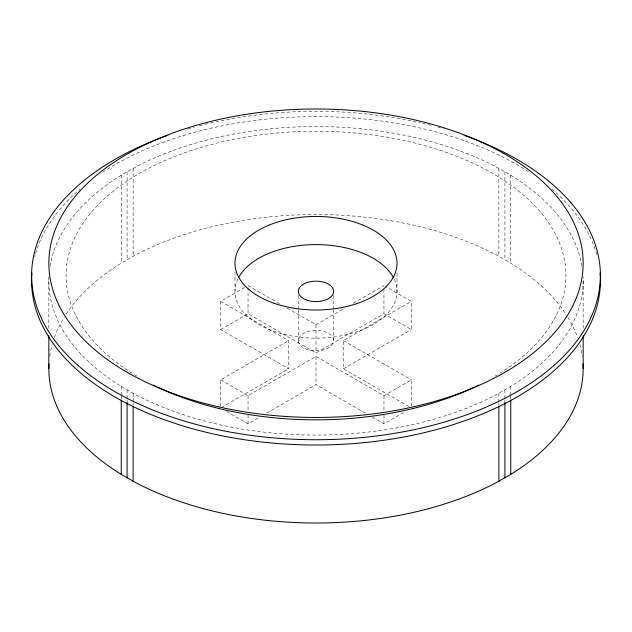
<?xml version="1.0" encoding="UTF-8"?>
<svg xmlns="http://www.w3.org/2000/svg" width="632" height="632" viewBox="0 0 632 632"><rect width="100%" height="100%" fill="white"/><g stroke="black" fill="none" stroke-linecap="round" stroke-linejoin="round"><path stroke-width="0.47" stroke-dasharray="3.16 2.37" d="M50.023 266.301A267.162 154.248 0 0 1 121.249 175.23L133.115 168.373A267.162 154.248 0 0 1 498.885 168.373L510.751 175.23A267.162 154.248 0 0 1 581.977 266.301M66.084 314.254A267.162 154.248 0 0 1 121.249 263.188L133.115 256.339A267.162 154.248 0 0 1 498.885 256.339L510.751 263.188A267.162 154.248 0 0 1 565.917 314.254M48.917 276.942A267.162 154.248 0 0 0 121.249 386.405L133.115 393.254A267.162 154.248 0 0 0 498.885 393.254L510.751 386.405A267.162 154.248 0 0 0 583.083 276.942M220.631 301.401L288.579 340.632L288.579 368.772L220.631 329.548L220.631 301.401L246.393 286.525M220.631 329.548L248.052 313.717L316 352.94L383.948 313.717L411.369 329.548L411.369 301.401L385.607 286.525M220.631 406.06L220.631 379.856L288.579 340.632M287.125 308.124L316 324.793L344.875 308.124M353.375 303.218L383.948 285.569M221.477 407.514L288.579 368.772M220.631 379.856L248.052 395.687L316 356.464L383.948 395.687L411.369 379.856L411.369 406.06M408.825 406.534L343.421 368.772L343.421 340.632L411.369 301.401M226.446 411.361L248.052 423.835L259.942 416.97M266.736 413.052L316 384.612L365.264 413.052M343.421 368.772L411.369 329.548M372.058 416.97L383.948 423.835L405.554 411.361M248.052 285.569L280.324 304.197M343.421 340.632L411.369 379.856M583.162 280.813L583.162 328.703M510.751 175.23L510.751 263.188M510.751 386.405L510.751 395.197M510.751 396.177L510.751 399.108M504.913 171.746L504.913 259.705M504.913 389.881L504.913 398.681M504.913 399.661L504.913 402.592M498.885 168.373L498.885 256.339M498.885 393.254L498.885 402.055M498.885 403.026L498.885 404.986M396.991 272.937L396.991 292.347M383.948 289.448L383.948 313.717M383.948 395.687L383.948 411.219M383.948 415.106L383.948 423.835M333.664 295.31L333.664 309.103M333.664 310.091L333.664 340.632A17.664 10.199 0 0 1 307.168 349.464A17.664 10.199 0 0 1 307.168 331.792A17.664 10.199 0 0 1 333.664 340.632M316 324.793L316 352.94M316 356.464L316 384.612M298.336 295.31L298.336 309.103M298.336 310.091L298.336 340.632M248.052 287.505L248.052 313.717M248.052 395.687L248.052 411.219M248.052 415.106L248.052 423.835M235.009 271.95L235.009 290.388M133.115 168.373L133.115 256.339M133.115 393.254L133.115 402.055M133.115 403.026L133.115 404.986M127.087 171.746L127.087 259.705M127.087 389.881L127.087 398.681M127.087 399.661L127.087 402.592M121.249 175.23L121.249 263.188M121.249 386.405L121.249 395.197M121.249 396.177L121.249 399.108M48.838 280.813L48.838 328.703M34.649 256.829A284.4 164.194 0 0 1 35.1 255.131M35.582 253.432A284.4 164.194 0 0 1 80.067 189.134M102.668 172.228A284.4 164.194 0 0 1 529.332 172.228M551.933 189.134A284.4 164.194 0 0 1 597.351 256.829M187.767 128.975A284.4 164.194 0 0 1 194.008 127.214M199.42 125.768A284.4 164.194 0 0 1 203.054 124.844M204.879 124.393A284.4 164.194 0 0 1 420.691 122.869M422.539 123.295A284.4 164.194 0 0 1 432.58 125.768M437.992 127.214A284.4 164.194 0 0 1 444.233 128.975M49.731 356.187A267.162 154.248 0 0 1 52.124 344.645M54.384 337.496A267.162 154.248 0 0 1 64.164 317.288M567.836 317.288A267.162 154.248 0 0 1 577.616 337.496M579.876 344.645A267.162 154.248 0 0 1 582.269 356.187M136.915 376.19A249.924 144.294 0 0 1 139.008 173.658A249.924 144.294 0 0 1 489.792 171.841A249.924 144.294 0 0 1 498.19 374.318M497.416 374.784A249.924 144.294 0 0 1 495.085 376.19M394.25 279.265A81.014 46.768 0 0 1 315.573 338.144A81.014 46.768 0 0 1 237.972 278.791"/><path stroke-width="0.95" d="M48.972 363.929A267.162 154.248 0 0 0 121.249 474.363L133.115 481.213A267.162 154.248 0 0 0 498.885 481.213L510.751 474.363A267.162 154.248 0 0 0 583.028 363.929M583.162 335.545L583.162 368.772M510.751 400.088L510.751 474.363M504.913 402.592L504.913 477.847M498.885 405.965L498.885 481.213M133.115 405.965L133.115 481.213M127.087 402.592L127.087 477.847M121.249 400.088L121.249 474.363M48.838 335.545L48.838 368.772M600.084 273.079A284.4 164.194 0 0 1 316 445.015A284.4 164.194 0 0 1 31.916 273.079M464.172 135.39A284.4 164.194 0 0 1 532.365 382.107A284.4 164.194 0 0 1 99.635 382.107A284.4 164.194 0 0 1 167.828 135.39M478.74 385.054A249.924 144.294 0 0 1 475.311 386.721M474.442 387.132A249.924 144.294 0 0 1 157.558 387.132M156.689 386.721A249.924 144.294 0 0 1 153.26 385.054M238.698 277.385A81.014 46.768 0 0 1 316.427 244.6A81.014 46.768 0 0 1 393.554 277.851M175.214 394.313A267.162 154.248 0 0 0 583.028 268.071A267.162 154.248 0 0 0 189.75 127.285A267.162 154.248 0 0 0 175.214 394.313M274.035 303.234A81.014 46.768 0 0 0 396.991 264.208A81.014 46.768 0 0 0 276.974 222.235A81.014 46.768 0 0 0 274.035 303.234M307.168 300.208A17.664 10.199 0 0 0 333.664 291.368A17.664 10.199 0 0 0 307.168 282.536A17.664 10.199 0 0 0 307.168 300.208"/></g></svg>
